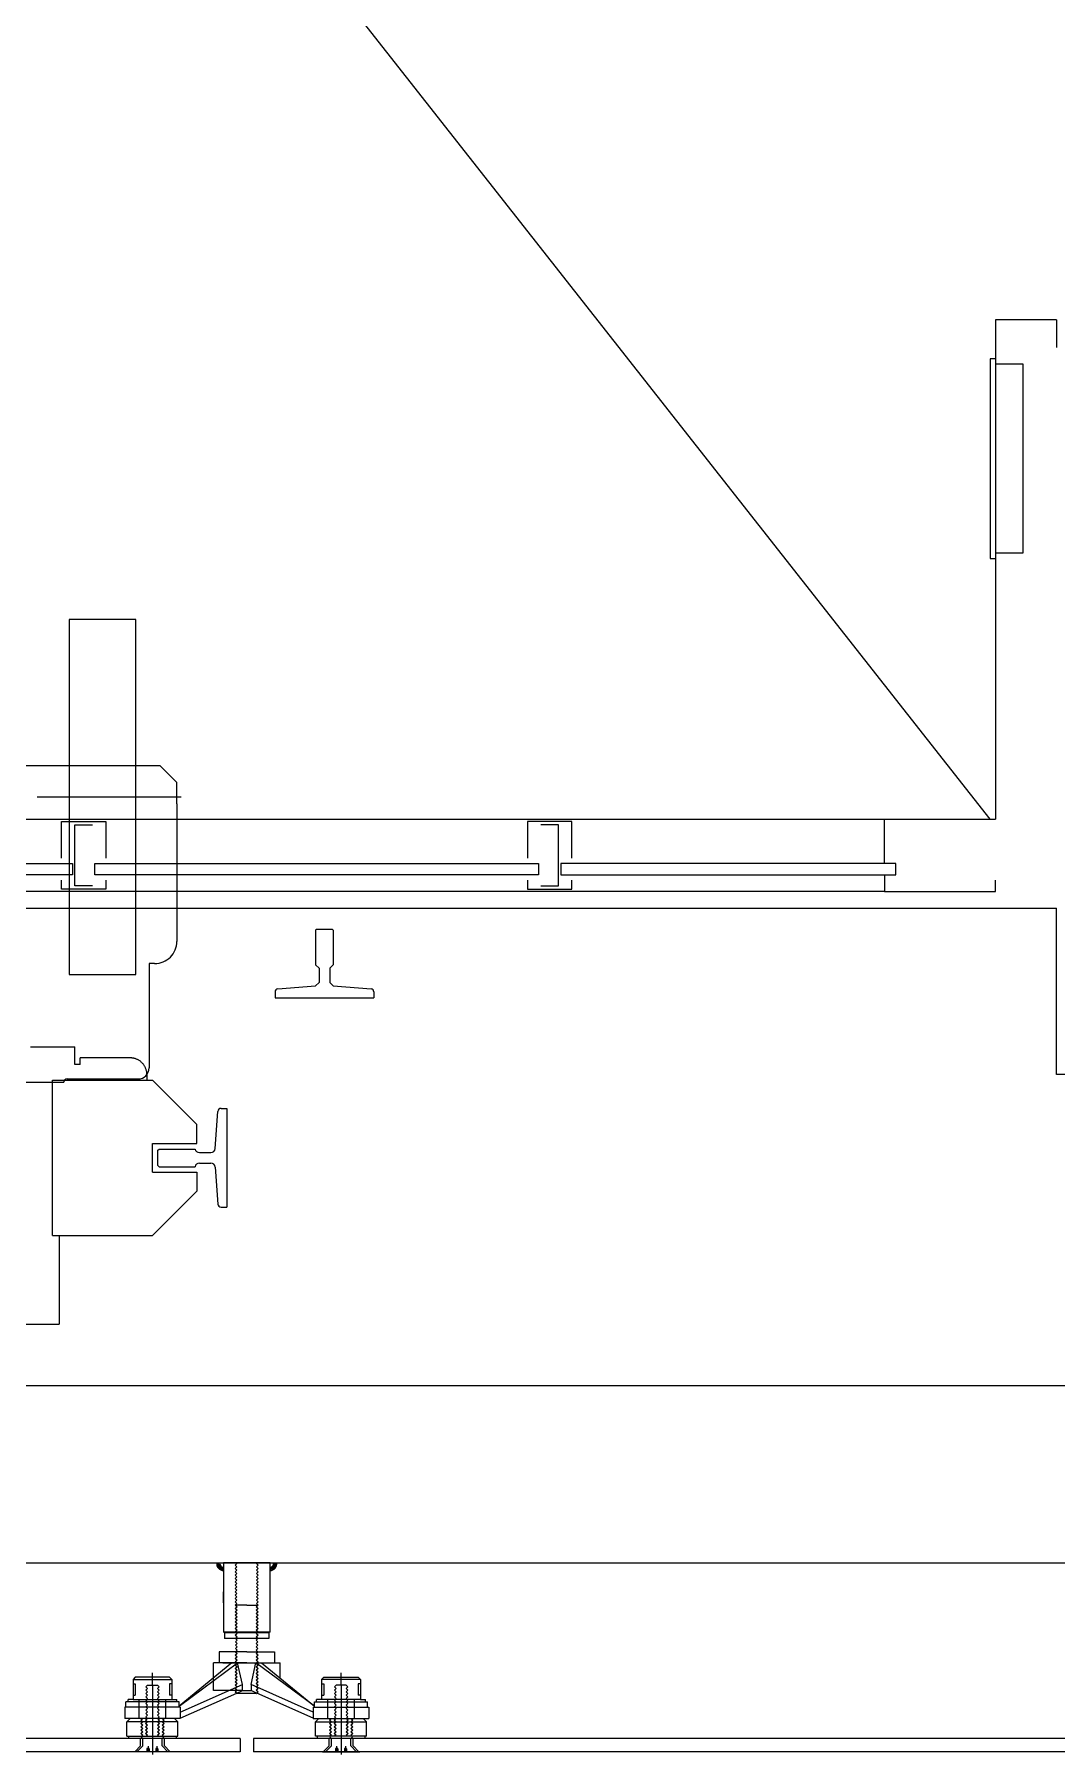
# Model space of a CAD drawing. Header units: millimetres. Extents: x -7616 to 421613, y 91067 to 341353.
# Drawn here: x 153260 to 154182, y 216816 to 218365 of the extents above; entities that cross this region are included whole.
import ezdxf

# ---------------------------------------------------------------- set-up
doc = ezdxf.new("R2010")
doc.units = ezdxf.units.MM
doc.header["$LTSCALE"] = 500
doc.header["$MEASUREMENT"] = 0
for name, pattern in [('CENTER', [65, 60, -2, 1, -2]), ('CENTER1', [8, 6, -1, 0, -1]), ('DASH_2', [34, 30, -1.5, 1, -1.5]), ('HIDDEN', [2, 1, -1])]:
    doc.linetypes.add(name, pattern=pattern)
doc.layers.add('e-plan', color=9, linetype='CONTINUOUS')

msp = doc.modelspace()

# ---------------------------------------------------------------- linework, layer by layer
at = {"layer": 'e-plan', "ltscale": 2}
msp.add_line((154121.9, 217658.2), (152626.9, 219558.2), dxfattribs=at)
at = {"layer": 'e-plan'}
for p, q in [((154126.9, 218108.2), (154126.9, 217658.2)), ((154181.9, 218108.2), (154126.9, 218108.2)), ((154181.9, 218108.2), (154181.9, 218083.2)), ((153373.9, 217706.2), (152719.9, 217706.2)), ((153373.9, 217706.2), (153388.9, 217691.2)), ((153388.9, 217672.2), (153388.9, 217691.2)), ((153388.9, 217672.2), (153388.9, 217548.2)), ((153388.9, 217658.2), (154126.9, 217658.2)), ((154026.9, 217618.2), (154026.9, 217658.2)), ((153514.9, 217559.2), (153513.9, 217558.2)), ((153513.9, 217558.2), (153513.9, 217527.2)), ((153514.9, 217559.2), (153528.9, 217559.2)), ((153528.9, 217559.2), (153529.9, 217558.2)), ((153529.9, 217558.2), (153529.9, 217527.2)), ((153363.9, 217528.2), (153363.9, 217434.2)), ((153368.9, 217528.2), (153363.9, 217528.2)), ((153513.9, 217527.2), (153517.2, 217523.9)), ((153517.2, 217523.9), (153517.2, 217511.2)), ((153529.9, 217527.2), (153526.7, 217523.9)), ((153526.7, 217523.9), (153526.7, 217511.2)), ((153477.4, 217502.8), (153477.4, 217497.2)), ((153479.8, 217505.3), (153513.9, 217508)), ((153513.9, 217508), (153517.2, 217511.2)), ((153529.9, 217508), (153526.7, 217511.2)), ((153529.9, 217508), (153564.1, 217505.3)), ((153566.4, 217502.8), (153566.4, 217497.2)), ((153477.4, 217497.2), (153566.4, 217497.2)), ((153276.9, 217283.2), (153276.9, 217423.2)), ((153276.9, 217423.2), (153366.9, 217423.2)), ((153289.9, 217424.2), (153353.9, 217424.2)), ((153366.9, 217423.2), (153406.9, 217383.2)), ((152806.9, 217421.2), (153286.9, 217421.2)), ((153423.4, 217361.6), (153425.8, 217394.9)), ((153428.8, 217397.7), (153433.9, 217397.7)), ((153433.9, 217397.7), (153433.9, 217308.7)), ((153406.9, 217366.2), (153406.9, 217383.2)), ((153366.9, 217340.2), (153366.9, 217366.2)), ((153366.9, 217366.2), (153406.9, 217366.2)), ((153371.9, 217360.1), (153372.9, 217361.1)), ((153371.9, 217346.2), (153371.9, 217360.1)), ((153371.9, 217346.2), (153372.9, 217345.2)), ((153372.9, 217361.1), (153405.3, 217361.1)), ((153409.2, 217357.9), (153419.4, 217357.9)), ((153409.2, 217348.4), (153419.4, 217348.4)), ((153366.9, 217340.2), (153406.9, 217340.2)), ((153372.9, 217345.2), (153405.3, 217345.2)), ((153406.9, 217340.2), (153406.9, 217323.2)), ((153423.4, 217344.7), (153425.8, 217311.4)), ((153366.9, 217283.2), (153406.9, 217323.2)), ((153428.8, 217308.7), (153433.9, 217308.7)), ((153276.9, 217283.2), (153366.9, 217283.2)), ((153282.9, 217283.2), (153282.9, 217203.2)), ((152810.9, 217203.2), (153282.9, 217203.2)), ((152316.9, 217148.2), (154586.9, 217148.2)), ((152316.9, 216988.2), (154586.9, 216988.2)), ((153472.9, 216988.2), (153430.9, 216988.2)), ((153445.9, 216830.2), (152030.9, 216830.2)), ((153445.9, 216830.2), (153445.9, 216818.2)), ((154896.9, 216830.2), (153457.9, 216830.2)), ((153457.9, 216830.2), (153457.9, 216818.2)), ((153445.9, 216818.2), (152030.9, 216818.2)), ((154896.9, 216818.2), (153457.9, 216818.2))]:
    msp.add_line(p, q, dxfattribs=at)
at = {"layer": 'e-plan', "linetype": 'CENTER'}
for p, q in [((153392.9, 217678.2), (153263, 217678.2)), ((152704.9, 217658.2), (153388.9, 217658.2)), ((153388.9, 217593.2), (152704.9, 217593.2)), ((152704.9, 217578.2), (153388.9, 217578.2))]:
    msp.add_line(p, q, dxfattribs=at)
at = {"layer": 'e-plan', "linetype": 'Continuous'}
for p, q in [((154026.9, 217593.2), (153388.9, 217593.2)), ((153388.9, 217578.2), (154181.9, 217578.2)), ((154181.9, 217428.2), (154181.9, 217578.2)), ((154241.9, 217428.2), (154181.9, 217428.2)), ((153430.9, 216988.2), (153430.9, 216926.3)), ((153472.9, 216926.3), (153472.9, 216988.2)), ((153430.9, 216952.3), (153430.9, 216962.2)), ((153431.9, 216925.3), (153430.9, 216926.3)), ((153430.9, 216926.3), (153472.9, 216926.3)), ((153431.9, 216925.3), (153431.9, 216920.3)), ((153471.9, 216925.3), (153431.9, 216925.3)), ((153441.8, 216920.3), (153431.9, 216920.3)), ((153461.8, 216920.3), (153442, 216920.3)), ((153471.9, 216920.3), (153462.1, 216920.3)), ((153472.9, 216926.3), (153471.9, 216925.3)), ((153471.9, 216925.3), (153471.9, 216920.3)), ((153438.6, 216898.2), (153390.9, 216859.3)), ((153390.9, 216859.2), (153443.7, 216898.2)), ((153451.9, 216898.2), (153421.9, 216898.2)), ((153421.9, 216873.2), (153421.9, 216898.2)), ((153441.6, 216908.2), (153426.9, 216908.2)), ((153430.4, 216898.2), (153451.9, 216898.2)), ((153451.9, 216908.2), (153441.9, 216908.2)), ((153448, 216878.6), (153443.7, 216898.2)), ((153451.9, 216908.2), (153461.9, 216908.2)), ((153451.9, 216898.2), (153481.9, 216898.2)), ((153451.9, 216898.2), (153473.4, 216898.2)), ((153455.9, 216878.6), (153460.2, 216898.2)), ((153512.9, 216859.2), (153460.2, 216898.2)), ((153462.2, 216908.2), (153476.9, 216908.2)), ((153465.2, 216898.2), (153512.9, 216859.3)), ((153481.9, 216884.6), (153481.9, 216898.2)), ((153351.4, 216885.2), (153349.4, 216883.2)), ((153349.4, 216883.2), (153349.4, 216865.2)), ((153382.4, 216885.2), (153351.4, 216885.2)), ((153384.4, 216883.2), (153382.4, 216885.2)), ((153384.4, 216883.2), (153384.4, 216865.2)), ((153519.4, 216883.2), (153521.4, 216885.2)), ((153519.4, 216883.2), (153519.4, 216865.2)), ((153521.4, 216885.2), (153552.4, 216885.2)), ((153552.4, 216885.2), (153554.4, 216883.2)), ((153554.4, 216883.2), (153554.4, 216865.2)), ((153351.4, 216879.2), (153351.4, 216869.2)), ((153382.4, 216879.2), (153382.4, 216869.2)), ((153391.9, 216853.9), (153448, 216878.6)), ((153391.9, 216848.4), (153442.9, 216870.9)), ((153448, 216873.2), (153421.9, 216873.2)), ((153443.1, 216871), (153448, 216873.2)), ((153460.6, 216870.5), (153443.2, 216870.5)), ((153448, 216873.2), (153448, 216878.6)), ((153448, 216873.2), (153455.9, 216873.2)), ((153511.9, 216853.9), (153455.9, 216878.6)), ((153455.9, 216878.6), (153455.9, 216873.2)), ((153460.8, 216871), (153455.9, 216873.2)), ((153511.9, 216848.4), (153461, 216870.9)), ((153521.4, 216879.2), (153521.4, 216869.2)), ((153552.4, 216879.2), (153552.4, 216869.2)), ((153341.9, 216858.2), (153341.9, 216848.2)), ((153391.9, 216858.2), (153341.9, 216858.2)), ((153390.9, 216863.2), (153342.9, 216863.2)), ((153342.9, 216858.2), (153342.9, 216863.2)), ((153344.9, 216863.2), (153344.9, 216865.2)), ((153388.9, 216863.2), (153388.9, 216865.2)), ((153390.9, 216858.2), (153390.9, 216863.2)), ((153391.9, 216858.2), (153391.9, 216848.2)), ((153511.9, 216858.2), (153561.9, 216858.2)), ((153511.9, 216858.2), (153511.9, 216848.2)), ((153512.9, 216858.2), (153512.9, 216863.2)), ((153512.9, 216863.2), (153560.9, 216863.2)), ((153514.9, 216863.2), (153514.9, 216865.2)), ((153558.9, 216863.2), (153558.9, 216865.2)), ((153560.9, 216858.2), (153560.9, 216863.2)), ((153561.9, 216858.2), (153561.9, 216848.2)), ((153357.9, 216848.2), (153341.9, 216848.2)), ((153343.9, 216832.2), (153343.9, 216845.2)), ((153358.2, 216845.2), (153343.9, 216845.2)), ((153371.4, 216848.2), (153358.2, 216848.2)), ((153389.9, 216845.2), (153358.2, 216845.2)), ((153375.7, 216848.2), (153371.7, 216848.2)), ((153391.9, 216848.2), (153376, 216848.2)), ((153389.9, 216832.2), (153389.9, 216845.2)), ((153511.9, 216848.2), (153527.9, 216848.2)), ((153513.9, 216845.2), (153545.7, 216845.2)), ((153513.9, 216832.2), (153513.9, 216845.2)), ((153528.2, 216848.2), (153532.1, 216848.2)), ((153532.4, 216848.2), (153545.7, 216848.2)), ((153545.7, 216845.2), (153559.9, 216845.2)), ((153546, 216848.2), (153561.9, 216848.2)), ((153559.9, 216832.2), (153559.9, 216845.2)), ((153343.9, 216832.2), (153356.9, 216832.2)), ((153345.4, 216832.2), (153345.4, 216830.2)), ((153356.2, 216823.4), (153350.9, 216818.2)), ((153356.2, 216823.4), (153356.2, 216830.2)), ((153357.2, 216832.2), (153361.1, 216832.2)), ((153358.2, 216823.4), (153358.2, 216830.2)), ((153361.4, 216832.2), (153372.4, 216832.2)), ((153363.6, 216821.2), (153362.2, 216821.2)), ((153371.6, 216821.2), (153370.2, 216821.2)), ((153372.7, 216832.2), (153376.7, 216832.2)), ((153375.7, 216823.4), (153375.7, 216830.2)), ((153377, 216832.2), (153388.4, 216832.2)), ((153377.7, 216823.4), (153377.7, 216830.2)), ((153377.7, 216823.4), (153382.9, 216818.2)), ((153388.4, 216832.2), (153388.4, 216830.2)), ((153388.4, 216832.2), (153389.9, 216832.2)), ((153515.4, 216832.2), (153513.9, 216832.2)), ((153515.4, 216832.2), (153515.4, 216830.2)), ((153526.9, 216832.2), (153515.4, 216832.2)), ((153526.2, 216823.4), (153520.9, 216818.2)), ((153526.2, 216823.4), (153526.2, 216830.2)), ((153531.1, 216832.2), (153527.2, 216832.2)), ((153528.2, 216823.4), (153528.2, 216830.2)), ((153542.4, 216832.2), (153531.4, 216832.2)), ((153532.2, 216821.2), (153533.6, 216821.2)), ((153540.2, 216821.2), (153541.6, 216821.2)), ((153546.7, 216832.2), (153542.7, 216832.2)), ((153545.7, 216823.4), (153545.7, 216830.2)), ((153559.9, 216832.2), (153547, 216832.2)), ((153547.7, 216823.4), (153547.7, 216830.2)), ((153547.7, 216823.4), (153552.9, 216818.2)), ((153558.4, 216832.2), (153558.4, 216830.2)), ((153383.8, 216818.2), (153350.1, 216818.2)), ((153520.1, 216818.2), (153553.8, 216818.2))]:
    msp.add_line(p, q, dxfattribs=at)
at = {"layer": 'e-plan', "linetype": 'HIDDEN'}
for p, q in [((153256.9, 217453.2), (153296.9, 217453.2)), ((153296.9, 217437.2), (153296.9, 217453.2)), ((153301.9, 217437.2), (153301.9, 217443.2)), ((153346.9, 217443.2), (153301.9, 217443.2)), ((153301.9, 217437.2), (153296.9, 217437.2)), ((153361.9, 217428.2), (153361.9, 217423.2))]:
    msp.add_line(p, q, dxfattribs=at)
at = {"layer": 'e-plan', "linetype": 'CENTER1'}
for p, q in [((153441.6, 216986.2), (153443.1, 216987.7)), ((153443.1, 216984.7), (153441.6, 216986.2)), ((153441.6, 216983.2), (153443.1, 216984.7)), ((153443.1, 216981.7), (153441.6, 216983.2)), ((153441.6, 216980.2), (153443.1, 216981.7)), ((153443.1, 216978.7), (153441.6, 216980.2)), ((153441.6, 216977.2), (153443.1, 216978.7)), ((153443.1, 216975.7), (153441.6, 216977.2)), ((153441.6, 216974.2), (153443.1, 216975.7)), ((153443.1, 216972.7), (153441.6, 216974.2)), ((153443.1, 216987.7), (153442.6, 216988.2)), ((153460.7, 216987.7), (153461.2, 216988.2)), ((153462.2, 216986.2), (153460.7, 216987.7)), ((153460.7, 216984.7), (153462.2, 216986.2)), ((153462.2, 216983.2), (153460.7, 216984.7)), ((153460.7, 216981.7), (153462.2, 216983.2)), ((153462.2, 216980.2), (153460.7, 216981.7)), ((153460.7, 216978.7), (153462.2, 216980.2)), ((153462.2, 216977.2), (153460.7, 216978.7)), ((153460.7, 216975.7), (153462.2, 216977.2)), ((153462.2, 216974.2), (153460.7, 216975.7)), ((153460.7, 216972.7), (153462.2, 216974.2)), ((153441.6, 216971.2), (153443.1, 216972.7)), ((153443.1, 216969.7), (153441.6, 216971.2)), ((153441.6, 216968.2), (153443.1, 216969.7)), ((153443.1, 216966.7), (153441.6, 216968.2)), ((153441.6, 216965.2), (153443.1, 216966.7)), ((153443.1, 216963.7), (153441.6, 216965.2)), ((153441.6, 216962.2), (153443.1, 216963.7)), ((153443.1, 216960.7), (153441.6, 216962.2)), ((153441.6, 216959.2), (153443.1, 216960.7)), ((153443.1, 216957.7), (153441.6, 216959.2)), ((153462.2, 216971.2), (153460.7, 216972.7)), ((153460.7, 216969.7), (153462.2, 216971.2)), ((153462.2, 216968.2), (153460.7, 216969.7)), ((153460.7, 216966.7), (153462.2, 216968.2)), ((153462.2, 216965.2), (153460.7, 216966.7)), ((153460.7, 216963.7), (153462.2, 216965.2)), ((153462.2, 216962.2), (153460.7, 216963.7)), ((153460.7, 216960.7), (153462.2, 216962.2)), ((153462.2, 216959.2), (153460.7, 216960.7)), ((153460.7, 216957.7), (153462.2, 216959.2)), ((153441.6, 216956.2), (153443.1, 216957.7)), ((153443.1, 216954.7), (153441.6, 216956.2)), ((153441.6, 216953.2), (153443.1, 216954.7)), ((153443.1, 216951.7), (153441.6, 216953.2)), ((153441.6, 216950.2), (153443.1, 216951.7)), ((153441.6, 216950.2), (153443.1, 216948.7)), ((153443.1, 216948.7), (153441.6, 216947.2)), ((153441.6, 216947.2), (153443.1, 216945.7)), ((153443.1, 216945.7), (153441.6, 216944.2)), ((153441.6, 216944.2), (153443.1, 216942.7)), ((153441.9, 216950.2), (153443.4, 216948.7)), ((153451.9, 216950.2), (153441.9, 216950.2)), ((153443.4, 216948.7), (153441.9, 216947.2)), ((153441.9, 216947.2), (153443.4, 216945.7)), ((153443.4, 216945.7), (153441.9, 216944.2)), ((153441.9, 216944.2), (153443.4, 216942.7)), ((153451.9, 216950.2), (153461.9, 216950.2)), ((153461.9, 216950.2), (153460.4, 216948.7)), ((153460.4, 216948.7), (153461.9, 216947.2)), ((153461.9, 216947.2), (153460.4, 216945.7)), ((153460.4, 216945.7), (153461.9, 216944.2)), ((153461.9, 216944.2), (153460.4, 216942.7)), ((153462.2, 216956.2), (153460.7, 216957.7)), ((153460.7, 216954.7), (153462.2, 216956.2)), ((153462.2, 216953.2), (153460.7, 216954.7)), ((153460.7, 216951.7), (153462.2, 216953.2)), ((153462.2, 216950.2), (153460.7, 216951.7)), ((153462.2, 216950.2), (153460.7, 216948.7)), ((153460.7, 216948.7), (153462.2, 216947.2)), ((153462.2, 216947.2), (153460.7, 216945.7)), ((153460.7, 216945.7), (153462.2, 216944.2)), ((153462.2, 216944.2), (153460.7, 216942.7)), ((153443.1, 216942.7), (153441.6, 216941.2)), ((153441.6, 216941.2), (153443.1, 216939.7)), ((153443.1, 216939.7), (153441.6, 216938.2)), ((153441.6, 216938.2), (153443.1, 216936.7)), ((153443.1, 216936.7), (153441.6, 216935.2)), ((153441.6, 216935.2), (153443.1, 216933.7)), ((153443.1, 216933.7), (153441.6, 216932.2)), ((153441.6, 216932.2), (153443.1, 216930.7)), ((153443.1, 216930.7), (153441.6, 216929.2)), ((153441.6, 216929.2), (153443.1, 216927.7)), ((153443.1, 216927.7), (153441.6, 216926.2)), ((153443.4, 216942.7), (153441.9, 216941.2)), ((153441.9, 216941.2), (153443.4, 216939.7)), ((153443.4, 216939.7), (153441.9, 216938.2)), ((153441.9, 216938.2), (153443.4, 216936.7)), ((153443.4, 216936.7), (153441.9, 216935.2)), ((153441.9, 216935.2), (153443.4, 216933.7)), ((153443.4, 216933.7), (153441.9, 216932.2)), ((153441.9, 216932.2), (153443.4, 216930.7)), ((153443.4, 216930.7), (153441.9, 216929.2)), ((153441.9, 216929.2), (153443.4, 216927.7)), ((153443.4, 216927.7), (153441.9, 216926.2)), ((153460.4, 216942.7), (153461.9, 216941.2)), ((153461.9, 216941.2), (153460.4, 216939.7)), ((153460.4, 216939.7), (153461.9, 216938.2)), ((153461.9, 216938.2), (153460.4, 216936.7)), ((153460.4, 216936.7), (153461.9, 216935.2)), ((153461.9, 216935.2), (153460.4, 216933.7)), ((153460.4, 216933.7), (153461.9, 216932.2)), ((153461.9, 216932.2), (153460.4, 216930.7)), ((153460.4, 216930.7), (153461.9, 216929.2)), ((153461.9, 216929.2), (153460.4, 216927.7)), ((153460.4, 216927.7), (153461.9, 216926.2)), ((153460.7, 216942.7), (153462.2, 216941.2)), ((153462.2, 216941.2), (153460.7, 216939.7)), ((153460.7, 216939.7), (153462.2, 216938.2)), ((153462.2, 216938.2), (153460.7, 216936.7)), ((153460.7, 216936.7), (153462.2, 216935.2)), ((153462.2, 216935.2), (153460.7, 216933.7)), ((153460.7, 216933.7), (153462.2, 216932.2)), ((153462.2, 216932.2), (153460.7, 216930.7)), ((153460.7, 216930.7), (153462.2, 216929.2)), ((153462.2, 216929.2), (153460.7, 216927.7)), ((153460.7, 216927.7), (153462.2, 216926.2)), ((153441.6, 216926.2), (153443.1, 216924.7)), ((153443.1, 216924.7), (153441.6, 216923.2)), ((153441.6, 216923.2), (153443.1, 216921.7)), ((153443.1, 216921.7), (153441.8, 216920.3)), ((153441.9, 216926.2), (153443.4, 216924.7)), ((153443.4, 216924.7), (153441.9, 216923.2)), ((153441.9, 216923.2), (153443.4, 216921.7)), ((153443.4, 216921.7), (153441.9, 216920.2)), ((153441.9, 216920.2), (153443.4, 216918.7)), ((153443.4, 216918.7), (153441.9, 216917.2)), ((153441.9, 216917.2), (153443.4, 216915.7)), ((153443.4, 216915.7), (153441.9, 216914.2)), ((153441.9, 216914.2), (153443.4, 216912.7)), ((153443.4, 216912.7), (153441.9, 216911.2)), ((153461.9, 216926.2), (153460.4, 216924.7)), ((153460.4, 216924.7), (153461.9, 216923.2)), ((153461.9, 216923.2), (153460.4, 216921.7)), ((153460.4, 216921.7), (153461.9, 216920.2)), ((153461.9, 216920.2), (153460.4, 216918.7)), ((153460.4, 216918.7), (153461.9, 216917.2)), ((153461.9, 216917.2), (153460.4, 216915.7)), ((153460.4, 216915.7), (153461.9, 216914.2)), ((153461.9, 216914.2), (153460.4, 216912.7)), ((153460.4, 216912.7), (153461.9, 216911.2)), ((153462.2, 216926.2), (153460.7, 216924.7)), ((153460.7, 216924.7), (153462.2, 216923.2)), ((153462.2, 216923.2), (153460.7, 216921.7)), ((153460.7, 216921.7), (153462.1, 216920.3)), ((153441.6, 216908.2), (153443.1, 216906.7)), ((153443.1, 216906.7), (153441.6, 216905.2)), ((153441.6, 216905.2), (153443.1, 216903.7)), ((153443.1, 216903.7), (153441.6, 216902.2)), ((153441.6, 216902.2), (153443.1, 216900.7)), ((153443.1, 216900.7), (153441.6, 216899.2)), ((153441.6, 216899.2), (153443.1, 216897.7)), ((153443.1, 216897.7), (153441.6, 216896.2)), ((153441.9, 216911.2), (153443.4, 216909.7)), ((153443.4, 216909.7), (153441.9, 216908.2)), ((153441.9, 216908.2), (153443.4, 216906.7)), ((153443.4, 216906.7), (153441.9, 216905.2)), ((153441.9, 216905.2), (153443.4, 216903.7)), ((153443.4, 216903.7), (153441.9, 216902.2)), ((153441.9, 216902.2), (153443.4, 216900.7)), ((153443.4, 216900.7), (153441.9, 216899.2)), ((153441.9, 216899.2), (153443.4, 216897.7)), ((153443.4, 216897.7), (153441.9, 216896.2)), ((153443.4, 216906.7), (153442.4, 216905.7)), ((153461.9, 216911.2), (153460.4, 216909.7)), ((153460.4, 216909.7), (153461.9, 216908.2)), ((153461.9, 216908.2), (153460.4, 216906.7)), ((153460.4, 216906.7), (153461.9, 216905.2)), ((153460.4, 216906.7), (153461.4, 216905.7)), ((153461.9, 216905.2), (153460.4, 216903.7)), ((153460.4, 216903.7), (153461.9, 216902.2)), ((153461.9, 216902.2), (153460.4, 216900.7)), ((153460.4, 216900.7), (153461.9, 216899.2)), ((153461.9, 216899.2), (153460.4, 216897.7)), ((153460.4, 216897.7), (153461.9, 216896.2)), ((153462.2, 216908.2), (153460.7, 216906.7)), ((153460.7, 216906.7), (153462.2, 216905.2)), ((153462.2, 216905.2), (153460.7, 216903.7)), ((153460.7, 216903.7), (153462.2, 216902.2)), ((153462.2, 216902.2), (153460.7, 216900.7)), ((153460.7, 216900.7), (153462.2, 216899.2)), ((153462.2, 216899.2), (153460.7, 216897.7)), ((153460.7, 216897.7), (153462.2, 216896.2)), ((153349.4, 216883.2), (153384.4, 216883.2)), ((153366.9, 216878.2), (153366.9, 216889.2)), ((153441.6, 216896.2), (153443.1, 216894.7)), ((153443.1, 216894.7), (153441.6, 216893.2)), ((153441.6, 216893.2), (153443.1, 216891.7)), ((153443.1, 216891.7), (153441.6, 216890.2)), ((153441.6, 216890.2), (153443.1, 216888.7)), ((153443.1, 216888.7), (153441.6, 216887.2)), ((153441.6, 216887.2), (153443.1, 216885.7)), ((153443.1, 216885.7), (153441.6, 216884.2)), ((153441.6, 216884.2), (153443.1, 216882.7)), ((153443.1, 216882.7), (153441.6, 216881.2)), ((153441.6, 216881.2), (153443.1, 216879.7)), ((153441.9, 216896.2), (153443.4, 216894.7)), ((153443.4, 216894.7), (153441.9, 216893.2)), ((153441.9, 216893.2), (153443.4, 216891.7)), ((153443.4, 216891.7), (153441.9, 216890.2)), ((153441.9, 216890.2), (153443.4, 216888.7)), ((153443.4, 216888.7), (153441.9, 216887.2)), ((153441.9, 216887.2), (153443.4, 216885.7)), ((153443.4, 216885.7), (153441.9, 216884.2)), ((153441.9, 216884.2), (153443.4, 216882.7)), ((153443.4, 216882.7), (153441.9, 216881.2)), ((153441.9, 216881.2), (153443.4, 216879.7)), ((153443.1, 216894.7), (153442.1, 216893.7)), ((153461.9, 216896.2), (153460.4, 216894.7)), ((153460.4, 216894.7), (153461.9, 216893.2)), ((153461.9, 216893.2), (153460.4, 216891.7)), ((153460.4, 216891.7), (153461.9, 216890.2)), ((153461.9, 216890.2), (153460.4, 216888.7)), ((153460.4, 216888.7), (153461.9, 216887.2)), ((153461.9, 216887.2), (153460.4, 216885.7)), ((153460.4, 216885.7), (153461.9, 216884.2)), ((153461.9, 216884.2), (153460.4, 216882.7)), ((153460.4, 216882.7), (153461.9, 216881.2)), ((153461.9, 216881.2), (153460.4, 216879.7)), ((153462.2, 216896.2), (153460.7, 216894.7)), ((153460.7, 216894.7), (153462.2, 216893.2)), ((153460.7, 216894.7), (153461.7, 216893.7)), ((153462.2, 216893.2), (153460.7, 216891.7)), ((153460.7, 216891.7), (153462.2, 216890.2)), ((153462.2, 216890.2), (153460.7, 216888.7)), ((153460.7, 216888.7), (153462.2, 216887.2)), ((153462.2, 216887.2), (153460.7, 216885.7)), ((153460.7, 216885.7), (153462.2, 216884.2)), ((153462.2, 216884.2), (153460.7, 216882.7)), ((153460.7, 216882.7), (153462.2, 216881.2)), ((153462.2, 216881.2), (153460.7, 216879.7)), ((153554.4, 216883.2), (153519.4, 216883.2)), ((153536.9, 216878.2), (153536.9, 216889.2)), ((153349.4, 216879.2), (153351.4, 216879.2)), ((153349.4, 216869.2), (153351.4, 216869.2)), ((153362.4, 216878.2), (153360.9, 216876.7)), ((153360.9, 216876.7), (153362.4, 216875.2)), ((153362.4, 216875.2), (153360.9, 216873.7)), ((153360.9, 216873.7), (153362.4, 216872.2)), ((153362.4, 216872.2), (153360.9, 216870.7)), ((153360.9, 216870.7), (153362.4, 216869.2)), ((153362.4, 216869.2), (153360.9, 216867.7)), ((153360.9, 216867.7), (153362.4, 216866.2)), ((153362.4, 216866.2), (153360.9, 216864.7)), ((153362.4, 216878.2), (153371.4, 216878.2)), ((153366.9, 216878.2), (153366.9, 216815.6)), ((153371.4, 216878.2), (153372.9, 216876.7)), ((153372.9, 216876.7), (153371.4, 216875.2)), ((153371.4, 216875.2), (153372.9, 216873.7)), ((153372.9, 216873.7), (153371.4, 216872.2)), ((153371.4, 216872.2), (153372.9, 216870.7)), ((153372.9, 216870.7), (153371.4, 216869.2)), ((153371.4, 216869.2), (153372.9, 216867.7)), ((153372.9, 216867.7), (153371.4, 216866.2)), ((153371.4, 216866.2), (153372.9, 216864.7)), ((153384.4, 216879.2), (153382.4, 216879.2)), ((153384.4, 216869.2), (153382.4, 216869.2)), ((153443.1, 216879.7), (153441.6, 216878.2)), ((153441.6, 216878.2), (153443.1, 216876.7)), ((153443.1, 216876.7), (153441.6, 216875.2)), ((153441.6, 216875.2), (153443.1, 216873.7)), ((153443.1, 216873.7), (153441.6, 216872.2)), ((153441.6, 216872.2), (153442.9, 216870.9)), ((153443.4, 216879.7), (153441.9, 216878.2)), ((153441.9, 216878.2), (153443.4, 216876.7)), ((153443.4, 216876.7), (153441.9, 216875.2)), ((153441.9, 216875.2), (153443.4, 216873.7)), ((153443.4, 216873.7), (153441.9, 216872.2)), ((153441.9, 216872.2), (153443.4, 216870.7)), ((153443.4, 216870.7), (153443.2, 216870.5)), ((153460.4, 216879.7), (153461.9, 216878.2)), ((153461.9, 216878.2), (153460.4, 216876.7)), ((153460.4, 216876.7), (153461.9, 216875.2)), ((153461.9, 216875.2), (153460.4, 216873.7)), ((153460.4, 216873.7), (153461.9, 216872.2)), ((153461.9, 216872.2), (153460.4, 216870.7)), ((153460.4, 216870.7), (153460.6, 216870.5)), ((153460.7, 216879.7), (153462.2, 216878.2)), ((153462.2, 216878.2), (153460.7, 216876.7)), ((153460.7, 216876.7), (153462.2, 216875.2)), ((153462.2, 216875.2), (153460.7, 216873.7)), ((153460.7, 216873.7), (153462.2, 216872.2)), ((153462.2, 216872.2), (153461, 216870.9)), ((153519.4, 216879.2), (153521.4, 216879.2)), ((153519.4, 216869.2), (153521.4, 216869.2)), ((153532.4, 216878.2), (153530.9, 216876.7)), ((153530.9, 216876.7), (153532.4, 216875.2)), ((153532.4, 216875.2), (153530.9, 216873.7)), ((153530.9, 216873.7), (153532.4, 216872.2)), ((153532.4, 216872.2), (153530.9, 216870.7)), ((153530.9, 216870.7), (153532.4, 216869.2)), ((153532.4, 216869.2), (153530.9, 216867.7)), ((153530.9, 216867.7), (153532.4, 216866.2)), ((153532.4, 216866.2), (153530.9, 216864.7)), ((153541.4, 216878.2), (153532.4, 216878.2)), ((153536.9, 216878.2), (153536.9, 216815.6)), ((153541.4, 216878.2), (153542.9, 216876.7)), ((153542.9, 216876.7), (153541.4, 216875.2)), ((153541.4, 216875.2), (153542.9, 216873.7)), ((153542.9, 216873.7), (153541.4, 216872.2)), ((153541.4, 216872.2), (153542.9, 216870.7)), ((153542.9, 216870.7), (153541.4, 216869.2)), ((153541.4, 216869.2), (153542.9, 216867.7)), ((153542.9, 216867.7), (153541.4, 216866.2)), ((153541.4, 216866.2), (153542.9, 216864.7)), ((153554.4, 216879.2), (153552.4, 216879.2)), ((153554.4, 216869.2), (153552.4, 216869.2)), ((153349.4, 216865.2), (153344.9, 216865.2)), ((153349.4, 216865.2), (153387.1, 216865.2)), ((153360.9, 216864.7), (153362.4, 216863.2)), ((153362.4, 216863.2), (153360.9, 216861.7)), ((153360.9, 216861.7), (153362.4, 216860.2)), ((153362.4, 216860.2), (153360.9, 216858.7)), ((153360.9, 216858.7), (153362.4, 216857.2)), ((153362.4, 216857.2), (153360.9, 216855.7)), ((153360.9, 216855.7), (153362.4, 216854.2)), ((153362.4, 216854.2), (153360.9, 216852.7)), ((153360.9, 216852.7), (153362.4, 216851.2)), ((153362.4, 216851.2), (153360.9, 216849.7)), ((153372.9, 216864.7), (153371.4, 216863.2)), ((153371.4, 216863.2), (153372.9, 216861.7)), ((153372.9, 216861.7), (153371.4, 216860.2)), ((153371.4, 216860.2), (153372.9, 216858.7)), ((153372.9, 216858.7), (153371.4, 216857.2)), ((153371.4, 216857.2), (153372.9, 216855.7)), ((153372.9, 216855.7), (153371.4, 216854.2)), ((153371.4, 216854.2), (153372.9, 216852.7)), ((153372.9, 216852.7), (153371.4, 216851.2)), ((153371.4, 216851.2), (153372.9, 216849.7)), ((153387.1, 216865.2), (153388.9, 216865.2)), ((153516.8, 216865.2), (153514.9, 216865.2)), ((153554.4, 216865.2), (153516.8, 216865.2)), ((153530.9, 216864.7), (153532.4, 216863.2)), ((153532.4, 216863.2), (153530.9, 216861.7)), ((153530.9, 216861.7), (153532.4, 216860.2)), ((153532.4, 216860.2), (153530.9, 216858.7)), ((153530.9, 216858.7), (153532.4, 216857.2)), ((153532.4, 216857.2), (153530.9, 216855.7)), ((153530.9, 216855.7), (153532.4, 216854.2)), ((153532.4, 216854.2), (153530.9, 216852.7)), ((153530.9, 216852.7), (153532.4, 216851.2)), ((153532.4, 216851.2), (153530.9, 216849.7)), ((153542.9, 216864.7), (153541.4, 216863.2)), ((153541.4, 216863.2), (153542.9, 216861.7)), ((153542.9, 216861.7), (153541.4, 216860.2)), ((153541.4, 216860.2), (153542.9, 216858.7)), ((153542.9, 216858.7), (153541.4, 216857.2)), ((153541.4, 216857.2), (153542.9, 216855.7)), ((153542.9, 216855.7), (153541.4, 216854.2)), ((153541.4, 216854.2), (153542.9, 216852.7)), ((153542.9, 216852.7), (153541.4, 216851.2)), ((153541.4, 216851.2), (153542.9, 216849.7)), ((153554.4, 216865.2), (153558.9, 216865.2)), ((153343.9, 216845.2), (153346.9, 216848.2)), ((153357.9, 216848.2), (153356.4, 216846.7)), ((153356.4, 216846.7), (153357.9, 216845.2)), ((153357.9, 216845.2), (153356.4, 216843.7)), ((153356.4, 216843.7), (153357.9, 216842.2)), ((153357.9, 216842.2), (153356.4, 216840.7)), ((153356.4, 216840.7), (153357.9, 216839.2)), ((153357.9, 216839.2), (153356.4, 216837.7)), ((153356.4, 216837.7), (153357.9, 216836.2)), ((153357.9, 216836.2), (153356.4, 216834.7)), ((153356.4, 216834.7), (153357.9, 216833.2)), ((153358.2, 216848.2), (153356.7, 216846.7)), ((153356.7, 216846.7), (153358.2, 216845.2)), ((153358.2, 216845.2), (153356.7, 216843.7)), ((153356.7, 216843.7), (153358.2, 216842.2)), ((153358.2, 216842.2), (153356.7, 216840.7)), ((153356.7, 216840.7), (153358.2, 216839.2)), ((153358.2, 216839.2), (153356.7, 216837.7)), ((153356.7, 216837.7), (153358.2, 216836.2)), ((153358.2, 216836.2), (153356.7, 216834.7)), ((153356.7, 216834.7), (153358.2, 216833.2)), ((153362.1, 216848.2), (153360.6, 216846.7)), ((153360.6, 216846.7), (153362.1, 216845.2)), ((153362.1, 216845.2), (153360.6, 216843.7)), ((153360.6, 216843.7), (153362.1, 216842.2)), ((153362.1, 216842.2), (153360.6, 216840.7)), ((153360.6, 216840.7), (153362.1, 216839.2)), ((153362.1, 216839.2), (153360.6, 216837.7)), ((153360.6, 216837.7), (153362.1, 216836.2)), ((153362.1, 216836.2), (153360.6, 216834.7)), ((153360.6, 216834.7), (153362.1, 216833.2)), ((153360.9, 216849.7), (153362.4, 216848.2)), ((153362.4, 216848.2), (153360.9, 216846.7)), ((153360.9, 216846.7), (153362.4, 216845.2)), ((153362.4, 216845.2), (153360.9, 216843.7)), ((153360.9, 216843.7), (153362.4, 216842.2)), ((153362.4, 216842.2), (153360.9, 216840.7)), ((153360.9, 216840.7), (153362.4, 216839.2)), ((153362.4, 216839.2), (153360.9, 216837.7)), ((153360.9, 216837.7), (153362.4, 216836.2)), ((153362.4, 216836.2), (153360.9, 216834.7)), ((153360.9, 216834.7), (153362.4, 216833.2)), ((153372.9, 216849.7), (153371.4, 216848.2)), ((153371.4, 216848.2), (153372.9, 216846.7)), ((153372.9, 216846.7), (153371.4, 216845.2)), ((153371.4, 216845.2), (153372.9, 216843.7)), ((153372.9, 216843.7), (153371.4, 216842.2)), ((153371.4, 216842.2), (153372.9, 216840.7)), ((153372.9, 216840.7), (153371.4, 216839.2)), ((153371.4, 216839.2), (153372.9, 216837.7)), ((153372.9, 216837.7), (153371.4, 216836.2)), ((153371.4, 216836.2), (153372.9, 216834.7)), ((153372.9, 216834.7), (153371.4, 216833.2)), ((153371.7, 216848.2), (153373.2, 216846.7)), ((153373.2, 216846.7), (153371.7, 216845.2)), ((153371.7, 216845.2), (153373.2, 216843.7)), ((153373.2, 216843.7), (153371.7, 216842.2)), ((153371.7, 216842.2), (153373.2, 216840.7)), ((153373.2, 216840.7), (153371.7, 216839.2)), ((153371.7, 216839.2), (153373.2, 216837.7)), ((153373.2, 216837.7), (153371.7, 216836.2)), ((153371.7, 216836.2), (153373.2, 216834.7)), ((153373.2, 216834.7), (153371.7, 216833.2)), ((153375.7, 216848.2), (153377.2, 216846.7)), ((153377.2, 216846.7), (153375.7, 216845.2)), ((153375.7, 216845.2), (153377.2, 216843.7)), ((153377.2, 216843.7), (153375.7, 216842.2)), ((153375.7, 216842.2), (153377.2, 216840.7)), ((153377.2, 216840.7), (153375.7, 216839.2)), ((153375.7, 216839.2), (153377.2, 216837.7)), ((153377.2, 216837.7), (153375.7, 216836.2)), ((153375.7, 216836.2), (153377.2, 216834.7)), ((153377.2, 216834.7), (153375.7, 216833.2)), ((153376, 216848.2), (153377.5, 216846.7)), ((153377.5, 216846.7), (153376, 216845.2)), ((153376, 216845.2), (153377.5, 216843.7)), ((153377.5, 216843.7), (153376, 216842.2)), ((153376, 216842.2), (153377.5, 216840.7)), ((153377.5, 216840.7), (153376, 216839.2)), ((153376, 216839.2), (153377.5, 216837.7)), ((153377.5, 216837.7), (153376, 216836.2)), ((153376, 216836.2), (153377.5, 216834.7)), ((153377.5, 216834.7), (153376, 216833.2)), ((153389.9, 216845.2), (153386.9, 216848.2)), ((153513.9, 216845.2), (153516.9, 216848.2)), ((153527.9, 216848.2), (153526.4, 216846.7)), ((153526.4, 216846.7), (153527.9, 216845.2)), ((153527.9, 216845.2), (153526.4, 216843.7)), ((153526.4, 216843.7), (153527.9, 216842.2)), ((153527.9, 216842.2), (153526.4, 216840.7)), ((153526.4, 216840.7), (153527.9, 216839.2)), ((153527.9, 216839.2), (153526.4, 216837.7)), ((153526.4, 216837.7), (153527.9, 216836.2)), ((153527.9, 216836.2), (153526.4, 216834.7)), ((153526.4, 216834.7), (153527.9, 216833.2)), ((153528.2, 216848.2), (153526.7, 216846.7)), ((153526.7, 216846.7), (153528.2, 216845.2)), ((153528.2, 216845.2), (153526.7, 216843.7)), ((153526.7, 216843.7), (153528.2, 216842.2)), ((153528.2, 216842.2), (153526.7, 216840.7)), ((153526.7, 216840.7), (153528.2, 216839.2)), ((153528.2, 216839.2), (153526.7, 216837.7)), ((153526.7, 216837.7), (153528.2, 216836.2)), ((153528.2, 216836.2), (153526.7, 216834.7)), ((153526.7, 216834.7), (153528.2, 216833.2)), ((153532.1, 216848.2), (153530.6, 216846.7)), ((153530.6, 216846.7), (153532.1, 216845.2)), ((153532.1, 216845.2), (153530.6, 216843.7)), ((153530.6, 216843.7), (153532.1, 216842.2)), ((153532.1, 216842.2), (153530.6, 216840.7)), ((153530.6, 216840.7), (153532.1, 216839.2)), ((153532.1, 216839.2), (153530.6, 216837.7)), ((153530.6, 216837.7), (153532.1, 216836.2)), ((153532.1, 216836.2), (153530.6, 216834.7)), ((153530.6, 216834.7), (153532.1, 216833.2)), ((153530.9, 216849.7), (153532.4, 216848.2)), ((153532.4, 216848.2), (153530.9, 216846.7)), ((153530.9, 216846.7), (153532.4, 216845.2)), ((153532.4, 216845.2), (153530.9, 216843.7)), ((153530.9, 216843.7), (153532.4, 216842.2)), ((153532.4, 216842.2), (153530.9, 216840.7)), ((153530.9, 216840.7), (153532.4, 216839.2)), ((153532.4, 216839.2), (153530.9, 216837.7)), ((153530.9, 216837.7), (153532.4, 216836.2)), ((153532.4, 216836.2), (153530.9, 216834.7)), ((153530.9, 216834.7), (153532.4, 216833.2)), ((153542.9, 216849.7), (153541.4, 216848.2)), ((153541.4, 216848.2), (153542.9, 216846.7)), ((153542.9, 216846.7), (153541.4, 216845.2)), ((153541.4, 216845.2), (153542.9, 216843.7)), ((153542.9, 216843.7), (153541.4, 216842.2)), ((153541.4, 216842.2), (153542.9, 216840.7)), ((153542.9, 216840.7), (153541.4, 216839.2)), ((153541.4, 216839.2), (153542.9, 216837.7)), ((153542.9, 216837.7), (153541.4, 216836.2)), ((153541.4, 216836.2), (153542.9, 216834.7)), ((153542.9, 216834.7), (153541.4, 216833.2)), ((153541.7, 216848.2), (153543.2, 216846.7)), ((153543.2, 216846.7), (153541.7, 216845.2)), ((153541.7, 216845.2), (153543.2, 216843.7)), ((153543.2, 216843.7), (153541.7, 216842.2)), ((153541.7, 216842.2), (153543.2, 216840.7)), ((153543.2, 216840.7), (153541.7, 216839.2)), ((153541.7, 216839.2), (153543.2, 216837.7)), ((153543.2, 216837.7), (153541.7, 216836.2)), ((153541.7, 216836.2), (153543.2, 216834.7)), ((153543.2, 216834.7), (153541.7, 216833.2)), ((153545.7, 216848.2), (153547.2, 216846.7)), ((153547.2, 216846.7), (153545.7, 216845.2)), ((153545.7, 216845.2), (153547.2, 216843.7)), ((153547.2, 216843.7), (153545.7, 216842.2)), ((153545.7, 216842.2), (153547.2, 216840.7)), ((153547.2, 216840.7), (153545.7, 216839.2)), ((153545.7, 216839.2), (153547.2, 216837.7)), ((153547.2, 216837.7), (153545.7, 216836.2)), ((153545.7, 216836.2), (153547.2, 216834.7)), ((153547.2, 216834.7), (153545.7, 216833.2)), ((153546, 216848.2), (153547.5, 216846.7)), ((153547.5, 216846.7), (153546, 216845.2)), ((153546, 216845.2), (153547.5, 216843.7)), ((153547.5, 216843.7), (153546, 216842.2)), ((153546, 216842.2), (153547.5, 216840.7)), ((153547.5, 216840.7), (153546, 216839.2)), ((153546, 216839.2), (153547.5, 216837.7)), ((153547.5, 216837.7), (153546, 216836.2)), ((153546, 216836.2), (153547.5, 216834.7)), ((153547.5, 216834.7), (153546, 216833.2)), ((153559.9, 216845.2), (153556.9, 216848.2)), ((153352.9, 216818.2), (153358.2, 216823.4)), ((153358.2, 216833.2), (153356.7, 216831.7)), ((153356.7, 216831.7), (153358.2, 216830.2)), ((153357.9, 216833.2), (153356.9, 216832.2)), ((153362.1, 216833.2), (153361.1, 216832.2)), ((153362.4, 216833.2), (153361.4, 216832.2)), ((153361.9, 216820.9), (153361.9, 216818.2)), ((153362.9, 216823.2), (153362.9, 216818.2)), ((153363.9, 216820.9), (153363.9, 216818.2)), ((153369.9, 216820.9), (153369.9, 216818.2)), ((153370.9, 216823.2), (153370.9, 216818.2)), ((153371.4, 216833.2), (153372.4, 216832.2)), ((153371.7, 216833.2), (153372.7, 216832.2)), ((153371.9, 216820.9), (153371.9, 216818.2)), ((153375.7, 216833.2), (153377.2, 216831.7)), ((153377.2, 216831.7), (153375.7, 216830.2)), ((153380.9, 216818.2), (153375.7, 216823.4)), ((153376, 216833.2), (153377, 216832.2)), ((153522.9, 216818.2), (153528.2, 216823.4)), ((153528.2, 216833.2), (153526.7, 216831.7)), ((153526.7, 216831.7), (153528.2, 216830.2)), ((153527.9, 216833.2), (153526.9, 216832.2)), ((153532.1, 216833.2), (153531.1, 216832.2)), ((153532.4, 216833.2), (153531.4, 216832.2)), ((153531.9, 216820.9), (153531.9, 216818.2)), ((153532.9, 216823.2), (153532.9, 216818.2)), ((153533.9, 216820.9), (153533.9, 216818.2)), ((153539.9, 216820.9), (153539.9, 216818.2)), ((153540.9, 216823.2), (153540.9, 216818.2)), ((153541.4, 216833.2), (153542.4, 216832.2)), ((153541.7, 216833.2), (153542.7, 216832.2)), ((153541.9, 216820.9), (153541.9, 216818.2)), ((153545.7, 216833.2), (153547.2, 216831.7)), ((153547.2, 216831.7), (153545.7, 216830.2)), ((153550.9, 216818.2), (153545.7, 216823.4)), ((153546, 216833.2), (153547, 216832.2))]:
    msp.add_line(p, q, dxfattribs=at)
at = {"layer": 'e-plan', "linetype": 'DASH_2'}
for p, q in [((153426.9, 216908.2), (153426.9, 216898.2)), ((153476.9, 216908.2), (153476.9, 216898.2)), ((153354.9, 216848.2), (153354.9, 216865.2)), ((153378.9, 216848.2), (153378.9, 216865.2)), ((153524.9, 216848.2), (153524.9, 216865.2)), ((153548.9, 216848.2), (153548.9, 216865.2))]:
    msp.add_line(p, q, dxfattribs=at)
at = {"layer": 'e-plan'}
for points in [[(154126.9, 218073.1), (154121.9, 218073.1), (154121.9, 217893.1), (154126.9, 217893.1)], [(154126.9, 217898.1), (154151.9, 217898.1), (154151.9, 218068.1), (154126.9, 218068.1)], [(153284.9, 217623.2), (153284.9, 217656.2), (153324.9, 217656.2), (153324.9, 217623.2)], [(153744.9, 217623.2), (153744.9, 217656.2), (153704.9, 217656.2), (153704.9, 217623.2)], [(153312.9, 217598.2), (153296.9, 217598.2), (153296.9, 217653.2), (153312.9, 217653.2)], [(153716.9, 217598.2), (153732.9, 217598.2), (153732.9, 217653.2), (153716.9, 217653.2)], [(153324.9, 217603.2), (153324.9, 217595.2), (153284.9, 217595.2), (153284.9, 217603.2)], [(153704.9, 217603.2), (153704.9, 217595.2), (153744.9, 217595.2), (153744.9, 217603.2)], [(154026.9, 217608.2), (154026.9, 217593.2), (154126.9, 217593.2), (154126.9, 217603.2)]]:
    msp.add_lwpolyline(points, dxfattribs=at)
at = {"layer": 'e-plan', "linetype": 'HIDDEN'}
msp.add_lwpolyline([(153351.9, 217518.2), (153351.9, 217838.2), (153291.9, 217838.2), (153291.9, 217518.2)], close=True, dxfattribs=at)
at = {"layer": 'e-plan'}
for points in [[(152836.9, 217618.2), (153294.9, 217618.2), (153294.9, 217618.2), (153294.9, 217608.2), (152836.9, 217608.2), (152836.9, 217618.2)], [(153314.9, 217618.2), (153714.9, 217618.2), (153714.9, 217618.2), (153714.9, 217608.2), (153314.9, 217608.2), (153314.9, 217618.2)], [(154036.9, 217618.2), (153734.9, 217618.2), (153734.9, 217618.2), (153734.9, 217608.2), (154036.9, 217608.2), (154036.9, 217618.2)]]:
    msp.add_lwpolyline(points, close=True, dxfattribs=at)
for centre, radius, start, end in [((153368.9, 217548.2), 20, 269.9999, 0), ((153479.9, 217502.8), 2.5, 93.4093, 180), ((153563.9, 217502.8), 2.5, 0, 86.5907), ((153289.9, 217421.2), 3, 90, 180), ((153353.9, 217434.2), 10, 270, 0), ((153428.8, 217394.7), 3, 90, 175.8869), ((153419.4, 217361.9), 4, 270, 355.8869), ((153409.2, 217361.9), 4, 191.6832, 270), ((153409.2, 217344.4), 4, 90, 168.3168), ((153419.4, 217344.4), 4, 4.1131, 90), ((153428.8, 217311.7), 3, 184.1131, 270)]:
    msp.add_arc(centre, radius, start, end, dxfattribs=at)
at = {"layer": 'e-plan', "linetype": 'HIDDEN'}
for start, end in [(70.5288, 90), (0, 70.5288)]:
    msp.add_arc((153346.9, 217428.2), 15, start, end, dxfattribs=at)
at = {"layer": 'e-plan', "linetype": 'Continuous'}
for centre, radius, start, end in [((153430.9, 216987.5), 6.11, 173.9869, 270.1886), ((153430.9, 216987.5), 5.11, 172.8047, 270.1886), ((153430.9, 216987.5), 4.11, 171.0413, 270.1886), ((153430.9, 216987.5), 3.11, 168.1246, 270.1886), ((153472.9, 216987.5), 4.11, 269.8114, 8.9587), ((153472.9, 216987.5), 3.11, 269.8114, 11.8754), ((153472.9, 216987.5), 6.11, 269.8114, 6.0131), ((153472.9, 216987.5), 5.11, 269.8114, 7.1953)]:
    msp.add_arc(centre, radius, start, end, dxfattribs=at)
at = {"layer": 'e-plan', "linetype": 'CENTER1'}
for centre, start, end in [((153362.2, 216820.9), 90, 180), ((153363.6, 216820.9), 0, 90), ((153370.2, 216820.9), 90, 180), ((153371.6, 216820.9), 0, 90), ((153532.2, 216820.9), 90, 180), ((153533.6, 216820.9), 0, 90), ((153540.2, 216820.9), 90, 180), ((153541.6, 216820.9), 0, 90)]:
    msp.add_arc(centre, 0.3, start, end, dxfattribs=at)

doc.saveas('drawing.dxf')
